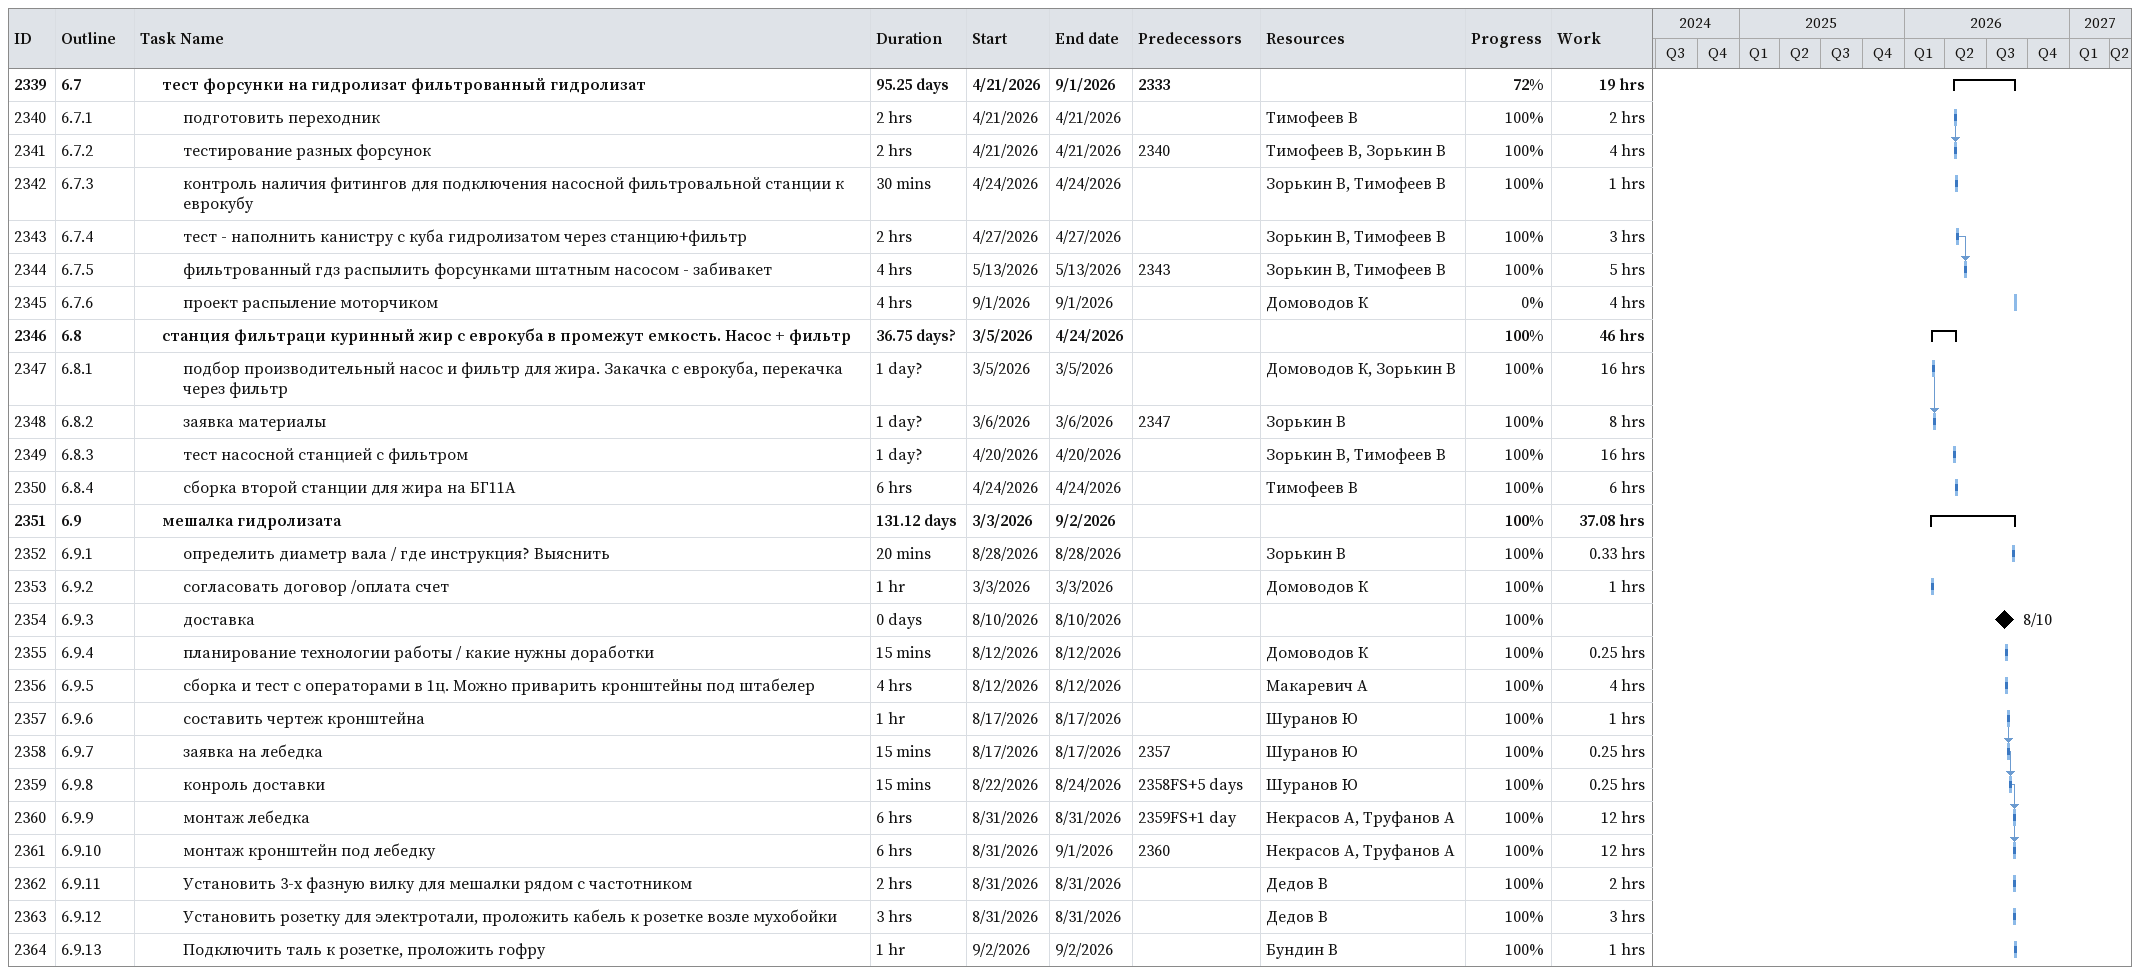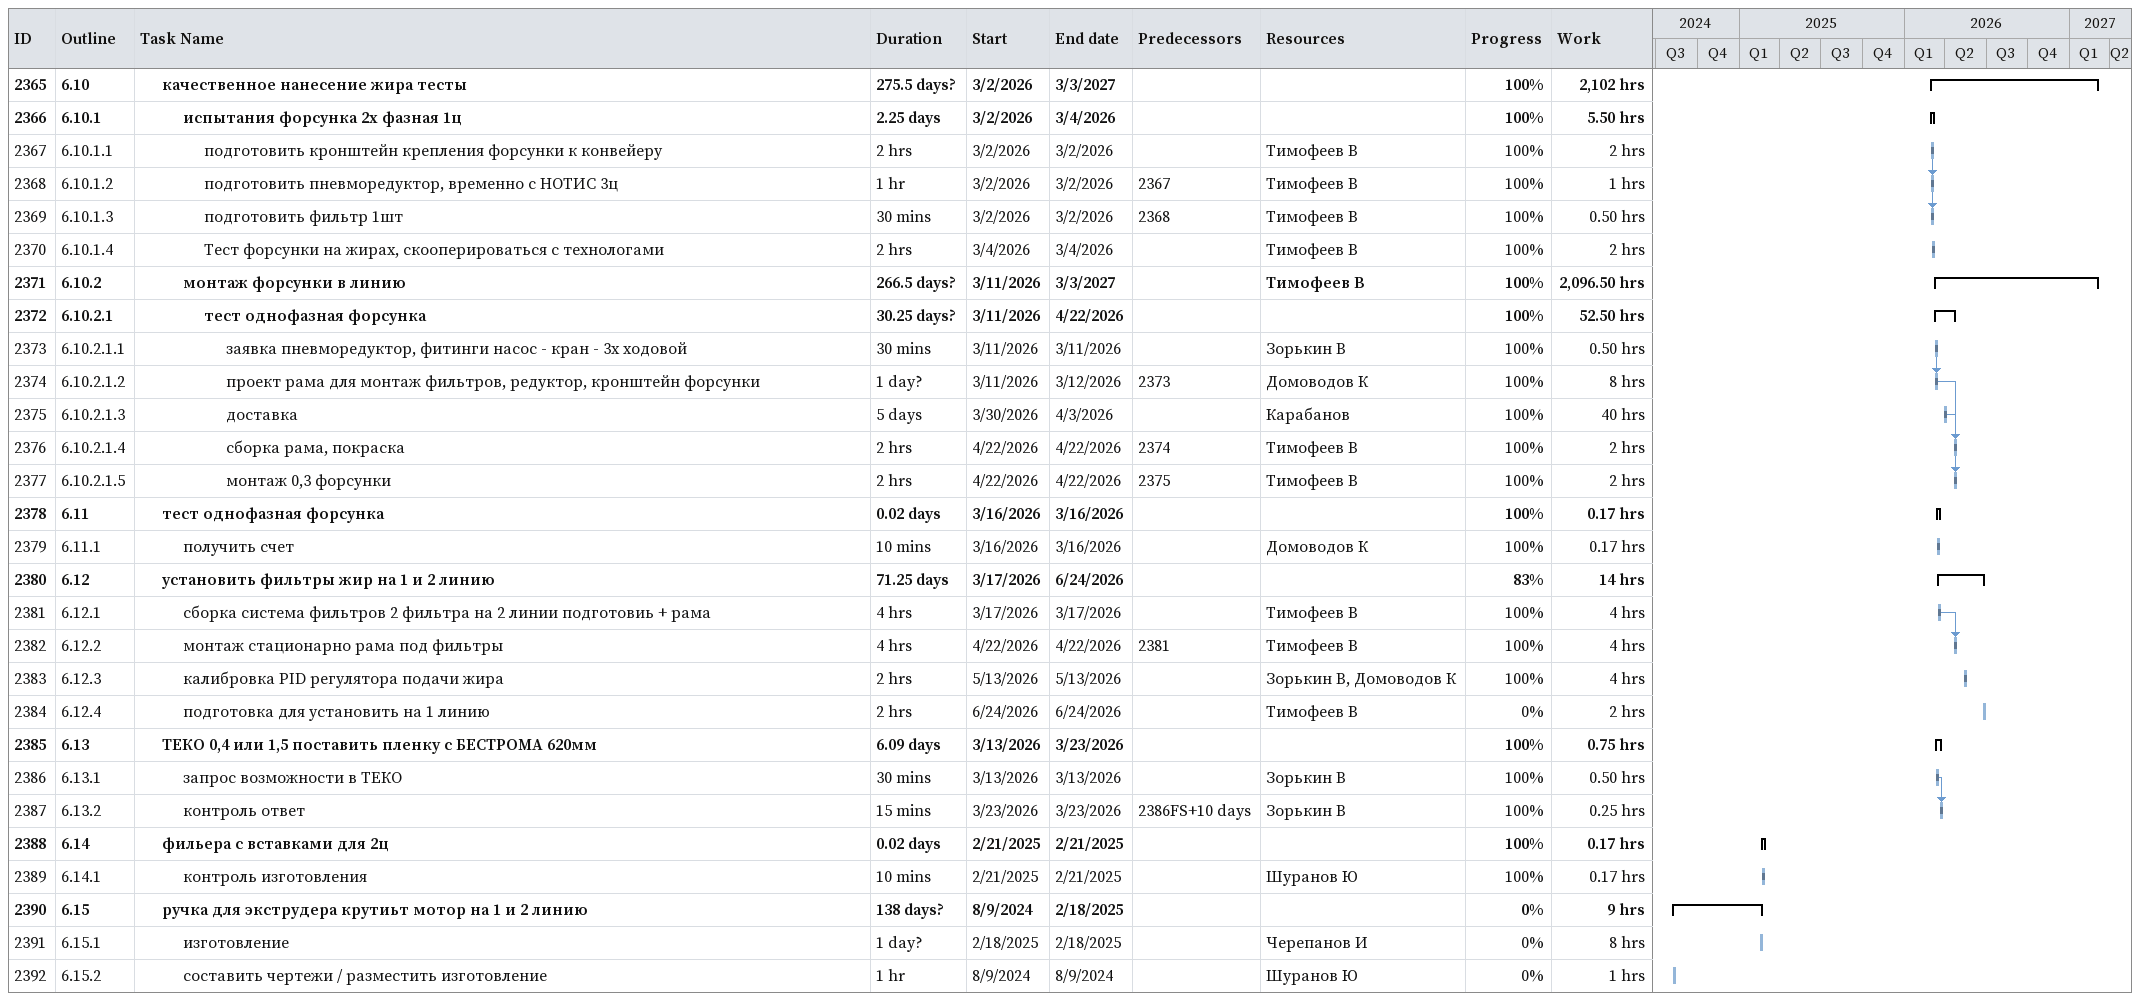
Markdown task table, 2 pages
| ID | WBS | Task | Duration | Start | Finish | Predecessors | Resources | % complete | Work (h) |
|---|---|---|---|---|---|---|---|---|---|
| 2339 | 6.7 | **тест форсунки на гидролизат фильтрованный гидролизат** | 95.25d | 2026-04-21 | 2026-09-01 | 2333 |  | 72 | 19 |
| 2340 | 6.7.1 | подготовить переходник | 2h | 2026-04-21 | 2026-04-21 |  | Тимофеев В | 100 | 2 |
| 2341 | 6.7.2 | тестирование разных форсунок | 2h | 2026-04-21 | 2026-04-21 | 2340 | Тимофеев В, Зорькин В | 100 | 4 |
| 2342 | 6.7.3 | контроль наличия фитингов для подключения насосной фильтровальной станции к еврокубу | 30min | 2026-04-24 | 2026-04-24 |  | Зорькин В, Тимофеев В | 100 | 1 |
| 2343 | 6.7.4 | тест - наполнить канистру с куба гидролизатом через станцию+фильтр | 2h | 2026-04-27 | 2026-04-27 |  | Зорькин В, Тимофеев В | 100 | 3 |
| 2344 | 6.7.5 | фильтрованный гдз распылить форсунками штатным насосом - забивакет | 4h | 2026-05-13 | 2026-05-13 | 2343 | Зорькин В, Тимофеев В | 100 | 5 |
| 2345 | 6.7.6 | проект распыление моторчиком | 4h | 2026-09-01 | 2026-09-01 |  | Домоводов К | 0 | 4 |
| 2346 | 6.8 | **станция фильтраци куринный жир с еврокуба в промежут емкость. Насос + фильтр** | 36.75d? | 2026-03-05 | 2026-04-24 |  |  | 100 | 46 |
| 2347 | 6.8.1 | подбор производительный насос и фильтр для жира. Закачка с еврокуба, перекачка через фильтр | 1d? | 2026-03-05 | 2026-03-05 |  | Домоводов К, Зорькин В | 100 | 16 |
| 2348 | 6.8.2 | заявка материалы | 1d? | 2026-03-06 | 2026-03-06 | 2347 | Зорькин В | 100 | 8 |
| 2349 | 6.8.3 | тест насосной станцией с фильтром | 1d? | 2026-04-20 | 2026-04-20 |  | Зорькин В, Тимофеев В | 100 | 16 |
| 2350 | 6.8.4 | сборка второй станции для жира на БГ11А | 6h | 2026-04-24 | 2026-04-24 |  | Тимофеев В | 100 | 6 |
| 2351 | 6.9 | **мешалка гидролизата** | 131.12d | 2026-03-03 | 2026-09-02 |  |  | 100 | 37.08 |
| 2352 | 6.9.1 | определить диаметр вала / где инструкция? Выяснить | 20min | 2026-08-28 | 2026-08-28 |  | Зорькин В | 100 | 0.33 |
| 2353 | 6.9.2 | согласовать договор /оплата счет | 1h | 2026-03-03 | 2026-03-03 |  | Домоводов К | 100 | 1 |
| 2354 | 6.9.3 | доставка | 0d | 2026-08-10 | 2026-08-10 |  |  | 100 |  |
| 2355 | 6.9.4 | планирование технологии работы / какие нужны доработки | 15min | 2026-08-12 | 2026-08-12 |  | Домоводов К | 100 | 0.25 |
| 2356 | 6.9.5 | сборка и тест с операторами в 1ц. Можно приварить кронштейны под штабелер | 4h | 2026-08-12 | 2026-08-12 |  | Макаревич А | 100 | 4 |
| 2357 | 6.9.6 | составить чертеж кронштейна | 1h | 2026-08-17 | 2026-08-17 |  | Шуранов Ю | 100 | 1 |
| 2358 | 6.9.7 | заявка на лебедка | 15min | 2026-08-17 | 2026-08-17 | 2357 | Шуранов Ю | 100 | 0.25 |
| 2359 | 6.9.8 | конроль доставки | 15min | 2026-08-22 | 2026-08-24 | 2358FS+5d | Шуранов Ю | 100 | 0.25 |
| 2360 | 6.9.9 | монтаж лебедка | 6h | 2026-08-31 | 2026-08-31 | 2359FS+1d | Некрасов А, Труфанов А | 100 | 12 |
| 2361 | 6.9.10 | монтаж кронштейн под лебедку | 6h | 2026-08-31 | 2026-09-01 | 2360 | Некрасов А, Труфанов А | 100 | 12 |
| 2362 | 6.9.11 | Установить 3-х фазную вилку для мешалки рядом с частотником | 2h | 2026-08-31 | 2026-08-31 |  | Дедов В | 100 | 2 |
| 2363 | 6.9.12 | Установить розетку для электротали, проложить кабель к розетке возле мухобойки | 3h | 2026-08-31 | 2026-08-31 |  | Дедов В | 100 | 3 |
| 2364 | 6.9.13 | Подключить таль к розетке, проложить гофру | 1h | 2026-09-02 | 2026-09-02 |  | Бундин В | 100 | 1 |
| 2365 | 6.10 | **качественное нанесение жира тесты** | 275.5d? | 2026-03-02 | 2027-03-03 |  |  | 100 | 2102 |
| 2366 | 6.10.1 | **испытания форсунка 2х фазная 1ц** | 2.25d | 2026-03-02 | 2026-03-04 |  |  | 100 | 5.50 |
| 2367 | 6.10.1.1 | подготовить кронштейн крепления форсунки к конвейеру | 2h | 2026-03-02 | 2026-03-02 |  | Тимофеев В | 100 | 2 |
| 2368 | 6.10.1.2 | подготовить пневморедуктор, временно с НОТИС 3ц | 1h | 2026-03-02 | 2026-03-02 | 2367 | Тимофеев В | 100 | 1 |
| 2369 | 6.10.1.3 | подготовить фильтр 1шт | 30min | 2026-03-02 | 2026-03-02 | 2368 | Тимофеев В | 100 | 0.50 |
| 2370 | 6.10.1.4 | Тест форсунки на жирах, скооперироваться с технологами | 2h | 2026-03-04 | 2026-03-04 |  | Тимофеев В | 100 | 2 |
| 2371 | 6.10.2 | **монтаж форсунки в линию** | 266.5d? | 2026-03-11 | 2027-03-03 |  | Тимофеев В | 100 | 2096.50 |
| 2372 | 6.10.2.1 | **тест однофазная форсунка** | 30.25d? | 2026-03-11 | 2026-04-22 |  |  | 100 | 52.50 |
| 2373 | 6.10.2.1.1 | заявка пневморедуктор, фитинги насос - кран - 3х ходовой | 30min | 2026-03-11 | 2026-03-11 |  | Зорькин В | 100 | 0.50 |
| 2374 | 6.10.2.1.2 | проект рама для монтаж фильтров, редуктор, кронштейн форсунки | 1d? | 2026-03-11 | 2026-03-12 | 2373 | Домоводов К | 100 | 8 |
| 2375 | 6.10.2.1.3 | доставка | 5d | 2026-03-30 | 2026-04-03 |  | Карабанов | 100 | 40 |
| 2376 | 6.10.2.1.4 | сборка рама, покраска | 2h | 2026-04-22 | 2026-04-22 | 2374 | Тимофеев В | 100 | 2 |
| 2377 | 6.10.2.1.5 | монтаж 0,3 форсунки | 2h | 2026-04-22 | 2026-04-22 | 2375 | Тимофеев В | 100 | 2 |
| 2378 | 6.11 | **тест однофазная форсунка** | 0.02d | 2026-03-16 | 2026-03-16 |  |  | 100 | 0.17 |
| 2379 | 6.11.1 | получить счет | 10min | 2026-03-16 | 2026-03-16 |  | Домоводов К | 100 | 0.17 |
| 2380 | 6.12 | **установить фильтры жир на 1 и 2 линию** | 71.25d | 2026-03-17 | 2026-06-24 |  |  | 83 | 14 |
| 2381 | 6.12.1 | сборка система фильтров 2 фильтра на 2 линии подготовиь + рама | 4h | 2026-03-17 | 2026-03-17 |  | Тимофеев В | 100 | 4 |
| 2382 | 6.12.2 | монтаж стационарно рама под фильтры | 4h | 2026-04-22 | 2026-04-22 | 2381 | Тимофеев В | 100 | 4 |
| 2383 | 6.12.3 | калибровка PID регулятора подачи жира | 2h | 2026-05-13 | 2026-05-13 |  | Зорькин В, Домоводов К | 100 | 4 |
| 2384 | 6.12.4 | подготовка для установить на 1 линию | 2h | 2026-06-24 | 2026-06-24 |  | Тимофеев В | 0 | 2 |
| 2385 | 6.13 | **ТЕКО 0,4 или 1,5 поставить пленку с БЕСТРОМА 620мм** | 6.09d | 2026-03-13 | 2026-03-23 |  |  | 100 | 0.75 |
| 2386 | 6.13.1 | запрос возможности в ТЕКО | 30min | 2026-03-13 | 2026-03-13 |  | Зорькин В | 100 | 0.50 |
| 2387 | 6.13.2 | контроль ответ | 15min | 2026-03-23 | 2026-03-23 | 2386FS+10d | Зорькин В | 100 | 0.25 |
| 2388 | 6.14 | **фильера с вставками для 2ц** | 0.02d | 2025-02-21 | 2025-02-21 |  |  | 100 | 0.17 |
| 2389 | 6.14.1 | контроль изготовления | 10min | 2025-02-21 | 2025-02-21 |  | Шуранов Ю | 100 | 0.17 |
| 2390 | 6.15 | **ручка для экструдера крутиьт мотор на 1 и 2 линию** | 138d? | 2024-08-09 | 2025-02-18 |  |  | 0 | 9 |
| 2391 | 6.15.1 | изготовление | 1d? | 2025-02-18 | 2025-02-18 |  | Черепанов И | 0 | 8 |
| 2392 | 6.15.2 | составить чертежи / разместить изготовление | 1h | 2024-08-09 | 2024-08-09 |  | Шуранов Ю | 0 | 1 |
